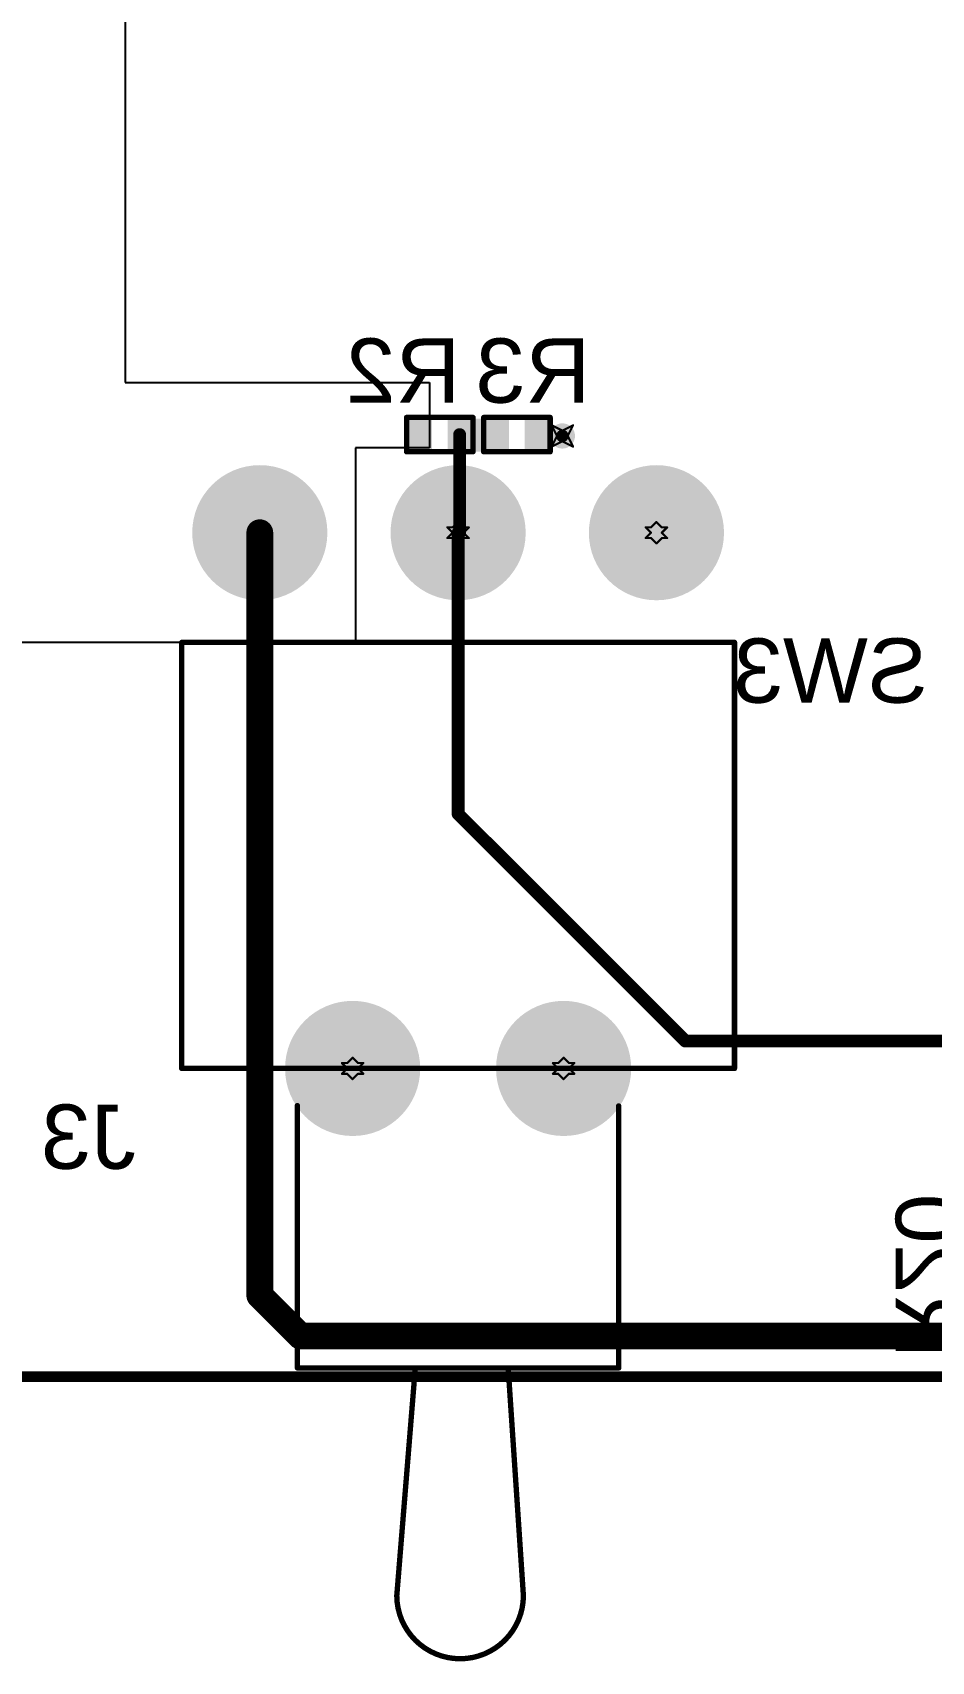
# Model space of a CAD drawing. Header units: inches. Extents: x -11 to 1110, y -7 to 455.
# Drawn here: x 648.91 to 670.21, y -6.75 to 31.86 of the extents above; entities that cross this region are included whole.
import ezdxf

# ---------------------------------------------------------------- set-up
doc = ezdxf.new("R2010")
doc.units = ezdxf.units.IN
for name, color, linetype in [('Board_outline', 216, 'Continuous'), ('Bottom Layer', 5, 'Continuous'), ('Bottom Overlay', 54, 'Continuous'), ('Bottom Paste', 16, 'Continuous'), ('Bottom Solder', 6, 'Continuous'), ('Drill Drawing', 1, 'Continuous'), ('Multi-Layer', 9, 'Continuous'), ('Pad Holes', 156, 'Continuous'), ('Top Layer', 1, 'Continuous'), ('Top Solder', 216, 'Continuous'), ('Via Holes', 16, 'Continuous')]:
    doc.layers.add(name, color=color, linetype=linetype)
doc.styles.add('Arial', font='', dxfattribs={"height": 0.2})
doc.styles.get('Arial').set_extended_font_data('Arial')

# ---------------------------------------------------------------- blocks, each defined once
blk = doc.blocks.new('MT_0_102_C003_N003_RS__B_9')
at = {"layer": 'Bottom Layer'}
h = blk.add_hatch(color=5, dxfattribs=at)
edge = h.paths.add_edge_path()
edge.add_arc((-2.499868, 6.35), 1.49999954, 0, 360)
h = blk.add_hatch(color=5, dxfattribs=at)
edge = h.paths.add_edge_path()
edge.add_arc((2.500122, 6.35), 1.49999954, 0, 360)
h = blk.add_hatch(color=5, dxfattribs=at)
edge = h.paths.add_edge_path()
edge.add_arc((-4.700016, -6.35), 1.49999954, 0, 360)
h = blk.add_hatch(color=5, dxfattribs=at)
edge = h.paths.add_edge_path()
edge.add_arc((0, -6.35), 1.49999954, 0, 360)
h = blk.add_hatch(color=5, dxfattribs=at)
edge = h.paths.add_edge_path()
edge.add_arc((4.700016, -6.35), 1.49999954, 0, 360)
at = {"layer": 'Bottom Solder'}
h = blk.add_hatch(color=6, dxfattribs=at)
edge = h.paths.add_edge_path()
edge.add_arc((-2.499868, 6.35), 1.60159954, 0, 360)
h = blk.add_hatch(color=6, dxfattribs=at)
edge = h.paths.add_edge_path()
edge.add_arc((2.500122, 6.35), 1.60159954, 0, 360)
h = blk.add_hatch(color=6, dxfattribs=at)
edge = h.paths.add_edge_path()
edge.add_arc((-4.700016, -6.35), 1.60159954, 0, 360)
h = blk.add_hatch(color=6, dxfattribs=at)
edge = h.paths.add_edge_path()
edge.add_arc((0, -6.35), 1.60159954, 0, 360)
h = blk.add_hatch(color=6, dxfattribs=at)
edge = h.paths.add_edge_path()
edge.add_arc((4.700016, -6.35), 1.60159954, 0, 360)
at = {"layer": 'Multi-Layer'}
h = blk.add_hatch(color=9, dxfattribs=at)
edge = h.paths.add_edge_path()
edge.add_arc((-2.499868, 6.35), 1.49999954, 0, 360)
h = blk.add_hatch(color=9, dxfattribs=at)
edge = h.paths.add_edge_path()
edge.add_arc((2.500122, 6.35), 1.49999954, 0, 360)
h = blk.add_hatch(color=9, dxfattribs=at)
edge = h.paths.add_edge_path()
edge.add_arc((-4.700016, -6.35), 1.49999954, 0, 360)
h = blk.add_hatch(color=9, dxfattribs=at)
edge = h.paths.add_edge_path()
edge.add_arc((0, -6.35), 1.49999954, 0, 360)
h = blk.add_hatch(color=9, dxfattribs=at)
edge = h.paths.add_edge_path()
edge.add_arc((4.700016, -6.35), 1.49999954, 0, 360)
at = {"layer": 'Pad Holes'}
h = blk.add_hatch(color=7, dxfattribs=at)
edge = h.paths.add_edge_path()
edge.add_arc((-2.499995, 6.35), 0.9500107999999999, 0, 360)
h = blk.add_hatch(color=7, dxfattribs=at)
edge = h.paths.add_edge_path()
edge.add_arc((2.499995, 6.35), 0.9500107999999999, 0, 360)
h = blk.add_hatch(color=7, dxfattribs=at)
edge = h.paths.add_edge_path()
edge.add_arc((-4.6999906, -6.35), 0.9500107999999999, 0, 360)
h = blk.add_hatch(color=7, dxfattribs=at)
edge = h.paths.add_edge_path()
edge.add_arc((0, -6.35), 0.9500107999999999, 0, 360)
h = blk.add_hatch(color=7, dxfattribs=at)
edge = h.paths.add_edge_path()
edge.add_arc((4.6999906, -6.35), 0.9500107999999999, 0, 360)
at = {"layer": 'Top Layer'}
h = blk.add_hatch(color=1, dxfattribs=at)
edge = h.paths.add_edge_path()
edge.add_arc((-2.499868, 6.35), 1.49999954, 0, 360)
h = blk.add_hatch(color=1, dxfattribs=at)
edge = h.paths.add_edge_path()
edge.add_arc((2.500122, 6.35), 1.49999954, 0, 360)
h = blk.add_hatch(color=1, dxfattribs=at)
edge = h.paths.add_edge_path()
edge.add_arc((-4.700016, -6.35), 1.49999954, 0, 360)
h = blk.add_hatch(color=1, dxfattribs=at)
edge = h.paths.add_edge_path()
edge.add_arc((0, -6.35), 1.49999954, 0, 360)
h = blk.add_hatch(color=1, dxfattribs=at)
edge = h.paths.add_edge_path()
edge.add_arc((4.700016, -6.35), 1.49999954, 0, 360)
at = {"layer": 'Top Solder'}
h = blk.add_hatch(color=216, dxfattribs=at)
edge = h.paths.add_edge_path()
edge.add_arc((-2.499868, 6.35), 1.60159954, 0, 360)
h = blk.add_hatch(color=216, dxfattribs=at)
edge = h.paths.add_edge_path()
edge.add_arc((2.500122, 6.35), 1.60159954, 0, 360)
h = blk.add_hatch(color=216, dxfattribs=at)
edge = h.paths.add_edge_path()
edge.add_arc((-4.700016, -6.35), 1.60159954, 0, 360)
h = blk.add_hatch(color=216, dxfattribs=at)
edge = h.paths.add_edge_path()
edge.add_arc((0, -6.35), 1.60159954, 0, 360)
h = blk.add_hatch(color=216, dxfattribs=at)
edge = h.paths.add_edge_path()
edge.add_arc((4.700016, -6.35), 1.60159954, 0, 360)
at = {"layer": 'Bottom Overlay'}
for points in [[(-1.5471394, 18.8500512, 0.127, 0.127, -0.9958964354201923), (1.453642, 18.849594, 0.127, 0.127, 0)], [(-1.1863578, 13.4500112, 0.127, 0.127, 0), (-1.5471394, 18.8500512, 0.127, 0.127, 0)], [(1.453642, 18.849594, 0.127, 0.127, 0), (1.014984, 13.4500112, 0.127, 0.127, 0)], [(-3.805656599999999, 13.4500112, 0.127, 0.127, 0), (-3.805656599999999, 7.2398636, 0.127, 0.127, 0)], [(3.81, 13.4500112, 0.127, 0.127, 0), (-3.805656599999999, 13.4500112, 0.127, 0.127, 0)], [(3.81, 13.4500112, 0.127, 0.127, 0), (3.81, 7.233361199999999, 0.127, 0.127, 0)], [(6.5499996, 6.35, 0.127, 0.127, 0), (-6.5499996, 6.35, 0.127, 0.127, 0)], [(-6.5499996, 6.35, 0.127, 0.127, 0), (-6.5499996, -3.750005199999999, 0.127, 0.127, 0)], [(6.5499996, 6.35, 0.127, 0.127, 0), (6.5499996, -3.750005199999999, 0.127, 0.127, 0)], [(6.5499996, -3.750005199999999, 0.127, 0.127, 0), (-6.5499996, -3.750005199999999, 0.127, 0.127, 0)]]:
    blk.add_lwpolyline(points, format="xyseb", dxfattribs=at)
for points in [[(-1.5788894, 18.8500512, 0.0635, 0.0635, 1), (-1.5153894, 18.8500512, 0.0635, 0.0635, 1)], [(-1.5788894, 18.8500512, 0.0635, 0.0635, 1), (-1.5153894, 18.8500512, 0.0635, 0.0635, 1)], [(1.421892, 18.849594, 0.0635, 0.0635, 1), (1.485392, 18.849594, 0.0635, 0.0635, 1)], [(1.421892, 18.849594, 0.0635, 0.0635, 1), (1.485392, 18.849594, 0.0635, 0.0635, 1)], [(-3.8374066, 13.4500112, 0.0635, 0.0635, 1), (-3.7739066, 13.4500112, 0.0635, 0.0635, 1)], [(-3.8374066, 13.4500112, 0.0635, 0.0635, 1), (-3.7739066, 13.4500112, 0.0635, 0.0635, 1)], [(-1.2181078, 13.4500112, 0.0635, 0.0635, 1), (-1.1546078, 13.4500112, 0.0635, 0.0635, 1)], [(0.9832339999999999, 13.4500112, 0.0635, 0.0635, 1), (1.046734, 13.4500112, 0.0635, 0.0635, 1)], [(3.778249999999999, 13.4500112, 0.0635, 0.0635, 1), (3.84175, 13.4500112, 0.0635, 0.0635, 1)], [(3.778249999999999, 13.4500112, 0.0635, 0.0635, 1), (3.84175, 13.4500112, 0.0635, 0.0635, 1)], [(-3.8374066, 7.2398636, 0.0635, 0.0635, 1), (-3.7739066, 7.2398636, 0.0635, 0.0635, 1)], [(3.778249999999999, 7.233361199999999, 0.0635, 0.0635, 1), (3.84175, 7.233361199999999, 0.0635, 0.0635, 1)], [(-6.5817496, 6.35, 0.0635, 0.0635, 1), (-6.5182496, 6.35, 0.0635, 0.0635, 1)], [(-6.5817496, 6.35, 0.0635, 0.0635, 1), (-6.5182496, 6.35, 0.0635, 0.0635, 1)], [(6.5182496, 6.35, 0.0635, 0.0635, 1), (6.5817496, 6.35, 0.0635, 0.0635, 1)], [(6.5182496, 6.35, 0.0635, 0.0635, 1), (6.5817496, 6.35, 0.0635, 0.0635, 1)], [(-6.5817496, -3.750005199999999, 0.0635, 0.0635, 1), (-6.5182496, -3.750005199999999, 0.0635, 0.0635, 1)], [(-6.5817496, -3.750005199999999, 0.0635, 0.0635, 1), (-6.5182496, -3.750005199999999, 0.0635, 0.0635, 1)], [(6.5182496, -3.750005199999999, 0.0635, 0.0635, 1), (6.5817496, -3.750005199999999, 0.0635, 0.0635, 1)], [(6.5182496, -3.750005199999999, 0.0635, 0.0635, 1), (6.5817496, -3.750005199999999, 0.0635, 0.0635, 1)]]:
    blk.add_lwpolyline(points, format="xyseb", close=True, dxfattribs=at)
blk = doc.blocks.new('R___0402_B_41')
at = {"layer": 'Bottom Layer'}
for points in [[(-0.2412999999999999, 0.3174999999999999), (-0.2413000000000001, -0.3175), (-0.6985, -0.3174999999999999), (-0.6985, 0.3175)], [(0.6985, 0.3174999999999999), (0.6985, -0.3175), (0.2412999999999999, -0.3174999999999999), (0.2413000000000001, 0.3175)]]:
    blk.add_hatch(color=5, dxfattribs=at).paths.add_polyline_path(points)
at = {"layer": 'Bottom Paste'}
for points in [[(-0.2412999999999999, 0.3174999999999999), (-0.2413000000000001, -0.3175), (-0.6985, -0.3174999999999999), (-0.6985, 0.3175)], [(0.6985, 0.3174999999999999), (0.6985, -0.3175), (0.2412999999999999, -0.3174999999999999), (0.2413000000000001, 0.3175)]]:
    blk.add_hatch(color=16, dxfattribs=at).paths.add_polyline_path(points)
at = {"layer": 'Bottom Solder'}
for points in [[(-0.1862988399999999, 0.3725011599999999), (-0.18629884, -0.3725011600000001), (-0.75350116, -0.3725011599999999), (-0.75350116, 0.3725011600000001)], [(0.75350116, 0.3725011599999999), (0.75350116, -0.3725011600000001), (0.1862988399999999, -0.3725011599999999), (0.18629884, 0.3725011600000001)]]:
    blk.add_hatch(color=6, dxfattribs=at).paths.add_polyline_path(points)
at = {"layer": 'Bottom Overlay'}
for points in [[(-0.7874, 0.4064, 0.127, 0.127, 0), (0.7874, 0.4064, 0.127, 0.127, 0)], [(-0.7874, -0.4064, 0.127, 0.127, 0), (-0.7874, 0.4064, 0.127, 0.127, 0)], [(-0.8128, 0.4318, 0.0032258, 0.0032258, 0), (0.8128, 0.4318, 0.0032258, 0.0032258, 0)], [(0.7874, -0.4064, 0.127, 0.127, 0), (0.7874, 0.4064, 0.127, 0.127, 0)], [(-0.7874, -0.4064, 0.127, 0.127, 0), (0.7874, -0.4064, 0.127, 0.127, 0)]]:
    blk.add_lwpolyline(points, format="xyseb", dxfattribs=at)
for points in [[(-0.8191499999999999, 0.4064, 0.0635, 0.0635, 1), (-0.7556499999999999, 0.4064, 0.0635, 0.0635, 1)], [(-0.8191499999999999, 0.4064, 0.0635, 0.0635, 1), (-0.7556499999999999, 0.4064, 0.0635, 0.0635, 1)], [(-0.81360518, 0.4318, 0.0016129, 0.0016129, 1), (-0.8119948199999999, 0.4318, 0.0016129, 0.0016129, 1)], [(0.7556499999999999, 0.4064, 0.0635, 0.0635, 1), (0.8191499999999999, 0.4064, 0.0635, 0.0635, 1)], [(0.7556499999999999, 0.4064, 0.0635, 0.0635, 1), (0.8191499999999999, 0.4064, 0.0635, 0.0635, 1)], [(0.8119948199999999, 0.4318, 0.0016129, 0.0016129, 1), (0.81360518, 0.4318, 0.0016129, 0.0016129, 1)], [(-0.8191499999999999, -0.4064, 0.0635, 0.0635, 1), (-0.7556499999999999, -0.4064, 0.0635, 0.0635, 1)], [(-0.8191499999999999, -0.4064, 0.0635, 0.0635, 1), (-0.7556499999999999, -0.4064, 0.0635, 0.0635, 1)], [(0.7556499999999999, -0.4064, 0.0635, 0.0635, 1), (0.8191499999999999, -0.4064, 0.0635, 0.0635, 1)], [(0.7556499999999999, -0.4064, 0.0635, 0.0635, 1), (0.8191499999999999, -0.4064, 0.0635, 0.0635, 1)]]:
    blk.add_lwpolyline(points, format="xyseb", close=True, dxfattribs=at)
blk = doc.blocks.new('R___0402_B_42')
at = {"layer": 'Bottom Layer'}
for points in [[(-0.2412999999999999, 0.3174999999999999), (-0.2413000000000001, -0.3175), (-0.6985, -0.3174999999999999), (-0.6985, 0.3175)], [(0.6985, 0.3174999999999999), (0.6985, -0.3175), (0.2412999999999999, -0.3174999999999999), (0.2413000000000001, 0.3175)]]:
    blk.add_hatch(color=5, dxfattribs=at).paths.add_polyline_path(points)
at = {"layer": 'Bottom Paste'}
for points in [[(-0.2412999999999999, 0.3174999999999999), (-0.2413000000000001, -0.3175), (-0.6985, -0.3174999999999999), (-0.6985, 0.3175)], [(0.6985, 0.3174999999999999), (0.6985, -0.3175), (0.2412999999999999, -0.3174999999999999), (0.2413000000000001, 0.3175)]]:
    blk.add_hatch(color=16, dxfattribs=at).paths.add_polyline_path(points)
at = {"layer": 'Bottom Solder'}
for points in [[(-0.1862988399999999, 0.3725011599999999), (-0.18629884, -0.3725011600000001), (-0.75350116, -0.3725011599999999), (-0.75350116, 0.3725011600000001)], [(0.75350116, 0.3725011599999999), (0.75350116, -0.3725011600000001), (0.1862988399999999, -0.3725011599999999), (0.18629884, 0.3725011600000001)]]:
    blk.add_hatch(color=6, dxfattribs=at).paths.add_polyline_path(points)
at = {"layer": 'Bottom Overlay'}
for points in [[(-0.7874, 0.4064, 0.127, 0.127, 0), (0.7874, 0.4064, 0.127, 0.127, 0)], [(-0.7874, -0.4064, 0.127, 0.127, 0), (-0.7874, 0.4064, 0.127, 0.127, 0)], [(-0.8128, 0.4318, 0.0032258, 0.0032258, 0), (0.8128, 0.4318, 0.0032258, 0.0032258, 0)], [(0.7874, -0.4064, 0.127, 0.127, 0), (0.7874, 0.4064, 0.127, 0.127, 0)], [(-0.7874, -0.4064, 0.127, 0.127, 0), (0.7874, -0.4064, 0.127, 0.127, 0)]]:
    blk.add_lwpolyline(points, format="xyseb", dxfattribs=at)
for points in [[(-0.8191499999999999, 0.4064, 0.0635, 0.0635, 1), (-0.7556499999999999, 0.4064, 0.0635, 0.0635, 1)], [(-0.8191499999999999, 0.4064, 0.0635, 0.0635, 1), (-0.7556499999999999, 0.4064, 0.0635, 0.0635, 1)], [(-0.81360518, 0.4318, 0.0016129, 0.0016129, 1), (-0.8119948199999999, 0.4318, 0.0016129, 0.0016129, 1)], [(0.7556499999999999, 0.4064, 0.0635, 0.0635, 1), (0.8191499999999999, 0.4064, 0.0635, 0.0635, 1)], [(0.7556499999999999, 0.4064, 0.0635, 0.0635, 1), (0.8191499999999999, 0.4064, 0.0635, 0.0635, 1)], [(0.8119948199999999, 0.4318, 0.0016129, 0.0016129, 1), (0.81360518, 0.4318, 0.0016129, 0.0016129, 1)], [(-0.8191499999999999, -0.4064, 0.0635, 0.0635, 1), (-0.7556499999999999, -0.4064, 0.0635, 0.0635, 1)], [(-0.8191499999999999, -0.4064, 0.0635, 0.0635, 1), (-0.7556499999999999, -0.4064, 0.0635, 0.0635, 1)], [(0.7556499999999999, -0.4064, 0.0635, 0.0635, 1), (0.8191499999999999, -0.4064, 0.0635, 0.0635, 1)], [(0.7556499999999999, -0.4064, 0.0635, 0.0635, 1), (0.8191499999999999, -0.4064, 0.0635, 0.0635, 1)]]:
    blk.add_lwpolyline(points, format="xyseb", close=True, dxfattribs=at)

msp = doc.modelspace()

# ---------------------------------------------------------------- hatches: boundary and pattern name
at = {"layer": 'Bottom Layer'}
msp.add_hatch(color=5, dxfattribs=at).paths.add_polyline_path([(658.7998, 21.92679892), (660.1714, 21.92679892), (660.1714, 22.7076), (658.7998, 22.7076)])
h = msp.add_hatch(color=5, dxfattribs=at)
edge = h.paths.add_edge_path()
edge.add_arc((661.4668, 22.3012), 0.2999994, 0, 360)
at = {"layer": 'Top Layer'}
h = msp.add_hatch(color=1, dxfattribs=at)
edge = h.paths.add_edge_path()
edge.add_arc((661.4668, 22.3012), 0.2999994, 0, 360)
at = {"layer": 'Via Holes'}
h = msp.add_hatch(color=7, dxfattribs=at)
edge = h.paths.add_edge_path()
edge.add_arc((661.4668, 22.3012), 0.1499997, 0, 360)

# ---------------------------------------------------------------- linework, layer by layer
at = {"layer": 'Board_outline'}
msp.add_lwpolyline([(0, 0, 0.254, 0.254, 0), (703.99999916, 0, 0.254, 0.254, 0)], format="xyseb", dxfattribs=at)
at = {"layer": 'Bottom Layer'}
for p, q in [((651.1036, 49.71534887999999), (651.1036, 23.75248234)), ((651.1036, 23.75248234), (651.1036, 23.5712)), ((651.1036, 23.5712), (658.302341, 23.5712)), ((658.302341, 23.5712), (658.3172380999999, 23.56823836)), ((658.3172380999999, 23.56823836), (658.32019974, 23.55334888)), ((658.32019974, 23.55334888), (658.32019974, 22.01569892)), ((658.32019974, 22.01569892), (656.5645999999999, 22.01569892)), ((656.5645999999999, 22.01569892), (656.5645999999999, 17.4252636)), ((658.32019974, 22.01569892), (658.32019974, 22.01569892)), ((656.54674888, 17.40740486), (647.38765874, 17.40740486)), ((656.56163836, 17.4103665), (656.54674888, 17.40740486)), ((656.5645999999999, 17.4252636), (656.56163836, 17.4103665))]:
    msp.add_line(p, q, dxfattribs=at)
for points in [[(659.03139974, 20.00739966, 0.3048, 0.3048, 0), (659.03139974, 22.33319892, 0.3048, 0.3048, 0)], [(658.9962004199999, 13.34179958, 0.3048, 0.3048, 0), (658.9962004199999, 20.00739966, 0.3048, 0.3048, 0)], [(658.9962004199999, 20.00739966, 0.3048, 0.3048, 0), (659.03139974, 20.00739966, 0.3048, 0.3048, 0)], [(658.9962004199999, 13.34179958, 0.3048, 0.3048, 0), (664.38087596, 7.95712404, 0.3048, 0.3048, 0)], [(664.38087596, 7.95712404, 0.3048, 0.3048, 0), (684.0332496599999, 7.95712404, 0.3048, 0.3048, 0)]]:
    msp.add_lwpolyline(points, format="xyseb", dxfattribs=at)
for points in [[(658.9551997399999, 22.33319892, 0.1524, 0.1524, 1), (659.10759974, 22.33319892, 0.1524, 0.1524, 1)], [(658.92000042, 20.00739966, 0.1524, 0.1524, 1), (659.0724004199999, 20.00739966, 0.1524, 0.1524, 1)], [(658.92000042, 20.00739966, 0.1524, 0.1524, 1), (659.0724004199999, 20.00739966, 0.1524, 0.1524, 1)], [(658.9551997399999, 20.00739966, 0.1524, 0.1524, 1), (659.10759974, 20.00739966, 0.1524, 0.1524, 1)], [(658.9551997399999, 20.00739966, 0.1524, 0.1524, 1), (659.10759974, 20.00739966, 0.1524, 0.1524, 1)], [(658.92000042, 13.34179958, 0.1524, 0.1524, 1), (659.0724004199999, 13.34179958, 0.1524, 0.1524, 1)], [(658.92000042, 13.34179958, 0.1524, 0.1524, 1), (659.0724004199999, 13.34179958, 0.1524, 0.1524, 1)], [(664.3046759599999, 7.95712404, 0.1524, 0.1524, 1), (664.45707596, 7.95712404, 0.1524, 0.1524, 1)], [(664.3046759599999, 7.95712404, 0.1524, 0.1524, 1), (664.45707596, 7.95712404, 0.1524, 0.1524, 1)]]:
    msp.add_lwpolyline(points, format="xyseb", close=True, dxfattribs=at)
at = {"layer": 'Drill Drawing'}
for points in [[(661.2128, 22.5552, 0.0508, 0.0508, 0), (661.4668, 22.4282, 0.0508, 0.0508, 0)], [(661.2128, 22.5552, 0.0508, 0.0508, 0), (661.3398, 22.3012, 0.0508, 0.0508, 0)], [(661.4668, 22.4282, 0.0508, 0.0508, 0), (661.7207999999999, 22.5552, 0.0508, 0.0508, 0)], [(661.5938, 22.3012, 0.0508, 0.0508, 0), (661.7207999999999, 22.5552, 0.0508, 0.0508, 0)], [(661.2128, 22.0472, 0.0508, 0.0508, 0), (661.3398, 22.3012, 0.0508, 0.0508, 0)], [(661.2128, 22.0472, 0.0508, 0.0508, 0), (661.4668, 22.1742, 0.0508, 0.0508, 0)], [(661.4668, 22.1742, 0.0508, 0.0508, 0), (661.7207999999999, 22.0472, 0.0508, 0.0508, 0)], [(661.5938, 22.3012, 0.0508, 0.0508, 0), (661.7207999999999, 22.0472, 0.0508, 0.0508, 0)], [(654.0422098199999, 20.13439966, 0.0508, 0.0508, 0), (654.16920982, 20.00739966, 0.0508, 0.0508, 0)], [(654.0422098199999, 20.13439966, 0.0508, 0.0508, 0), (654.16920982, 20.13439966, 0.0508, 0.0508, 0)], [(654.16920982, 20.13439966, 0.0508, 0.0508, 0), (654.29620982, 20.26139966, 0.0508, 0.0508, 0)], [(654.29620982, 20.26139966, 0.0508, 0.0508, 0), (654.42320982, 20.13439966, 0.0508, 0.0508, 0)], [(654.42320982, 20.13439966, 0.0508, 0.0508, 0), (654.55020982, 20.13439966, 0.0508, 0.0508, 0)], [(654.42320982, 20.00739966, 0.0508, 0.0508, 0), (654.55020982, 20.13439966, 0.0508, 0.0508, 0)], [(658.74220042, 20.13439966, 0.0508, 0.0508, 0), (658.86920042, 20.00739966, 0.0508, 0.0508, 0)], [(658.74220042, 20.13439966, 0.0508, 0.0508, 0), (658.86920042, 20.13439966, 0.0508, 0.0508, 0)], [(658.86920042, 20.13439966, 0.0508, 0.0508, 0), (658.9962004199999, 20.26139966, 0.0508, 0.0508, 0)], [(658.9962004199999, 20.26139966, 0.0508, 0.0508, 0), (659.12320042, 20.13439966, 0.0508, 0.0508, 0)], [(659.12320042, 20.13439966, 0.0508, 0.0508, 0), (659.2502004199999, 20.13439966, 0.0508, 0.0508, 0)], [(659.12320042, 20.00739966, 0.0508, 0.0508, 0), (659.2502004199999, 20.13439966, 0.0508, 0.0508, 0)], [(663.44219102, 20.13439966, 0.0508, 0.0508, 0), (663.56919102, 20.00739966, 0.0508, 0.0508, 0)], [(663.44219102, 20.13439966, 0.0508, 0.0508, 0), (663.56919102, 20.13439966, 0.0508, 0.0508, 0)], [(663.56919102, 20.13439966, 0.0508, 0.0508, 0), (663.69619102, 20.26139966, 0.0508, 0.0508, 0)], [(663.69619102, 20.26139966, 0.0508, 0.0508, 0), (663.82319102, 20.13439966, 0.0508, 0.0508, 0)], [(663.82319102, 20.13439966, 0.0508, 0.0508, 0), (663.9501910199999, 20.13439966, 0.0508, 0.0508, 0)], [(663.82319102, 20.00739966, 0.0508, 0.0508, 0), (663.9501910199999, 20.13439966, 0.0508, 0.0508, 0)], [(654.0422098199999, 19.88039966, 0.0508, 0.0508, 0), (654.16920982, 20.00739966, 0.0508, 0.0508, 0)], [(654.0422098199999, 19.88039966, 0.0508, 0.0508, 0), (654.16920982, 19.88039966, 0.0508, 0.0508, 0)], [(654.16920982, 19.88039966, 0.0508, 0.0508, 0), (654.29620982, 19.75339966, 0.0508, 0.0508, 0)], [(654.29620982, 19.75339966, 0.0508, 0.0508, 0), (654.42320982, 19.88039966, 0.0508, 0.0508, 0)], [(654.42320982, 20.00739966, 0.0508, 0.0508, 0), (654.55020982, 19.88039966, 0.0508, 0.0508, 0)], [(654.42320982, 19.88039966, 0.0508, 0.0508, 0), (654.55020982, 19.88039966, 0.0508, 0.0508, 0)], [(658.74220042, 19.88039966, 0.0508, 0.0508, 0), (658.86920042, 20.00739966, 0.0508, 0.0508, 0)], [(658.74220042, 19.88039966, 0.0508, 0.0508, 0), (658.86920042, 19.88039966, 0.0508, 0.0508, 0)], [(658.86920042, 19.88039966, 0.0508, 0.0508, 0), (658.9962004199999, 19.75339966, 0.0508, 0.0508, 0)], [(658.9962004199999, 19.75339966, 0.0508, 0.0508, 0), (659.12320042, 19.88039966, 0.0508, 0.0508, 0)], [(659.12320042, 20.00739966, 0.0508, 0.0508, 0), (659.2502004199999, 19.88039966, 0.0508, 0.0508, 0)], [(659.12320042, 19.88039966, 0.0508, 0.0508, 0), (659.2502004199999, 19.88039966, 0.0508, 0.0508, 0)], [(663.44219102, 19.88039966, 0.0508, 0.0508, 0), (663.56919102, 20.00739966, 0.0508, 0.0508, 0)], [(663.44219102, 19.88039966, 0.0508, 0.0508, 0), (663.56919102, 19.88039966, 0.0508, 0.0508, 0)], [(663.56919102, 19.88039966, 0.0508, 0.0508, 0), (663.69619102, 19.75339966, 0.0508, 0.0508, 0)], [(663.69619102, 19.75339966, 0.0508, 0.0508, 0), (663.82319102, 19.88039966, 0.0508, 0.0508, 0)], [(663.82319102, 20.00739966, 0.0508, 0.0508, 0), (663.9501910199999, 19.88039966, 0.0508, 0.0508, 0)], [(663.82319102, 19.88039966, 0.0508, 0.0508, 0), (663.9501910199999, 19.88039966, 0.0508, 0.0508, 0)], [(656.24220542, 7.434399659999999, 0.0508, 0.0508, 0), (656.36920542, 7.307399659999999, 0.0508, 0.0508, 0)], [(656.24220542, 7.434399659999999, 0.0508, 0.0508, 0), (656.36920542, 7.434399659999999, 0.0508, 0.0508, 0)], [(656.36920542, 7.434399659999999, 0.0508, 0.0508, 0), (656.4962054199999, 7.561399659999999, 0.0508, 0.0508, 0)], [(656.4962054199999, 7.561399659999999, 0.0508, 0.0508, 0), (656.62320542, 7.434399659999999, 0.0508, 0.0508, 0)], [(656.62320542, 7.434399659999999, 0.0508, 0.0508, 0), (656.75020542, 7.434399659999999, 0.0508, 0.0508, 0)], [(656.62320542, 7.307399659999999, 0.0508, 0.0508, 0), (656.75020542, 7.434399659999999, 0.0508, 0.0508, 0)], [(661.2421954199999, 7.434399659999999, 0.0508, 0.0508, 0), (661.36919542, 7.307399659999999, 0.0508, 0.0508, 0)], [(661.2421954199999, 7.434399659999999, 0.0508, 0.0508, 0), (661.36919542, 7.434399659999999, 0.0508, 0.0508, 0)], [(661.36919542, 7.434399659999999, 0.0508, 0.0508, 0), (661.4961954199999, 7.561399659999999, 0.0508, 0.0508, 0)], [(661.4961954199999, 7.561399659999999, 0.0508, 0.0508, 0), (661.62319542, 7.434399659999999, 0.0508, 0.0508, 0)], [(661.62319542, 7.434399659999999, 0.0508, 0.0508, 0), (661.75019542, 7.434399659999999, 0.0508, 0.0508, 0)], [(661.62319542, 7.307399659999999, 0.0508, 0.0508, 0), (661.75019542, 7.434399659999999, 0.0508, 0.0508, 0)], [(656.24220542, 7.18039966, 0.0508, 0.0508, 0), (656.36920542, 7.307399659999999, 0.0508, 0.0508, 0)], [(656.24220542, 7.18039966, 0.0508, 0.0508, 0), (656.36920542, 7.18039966, 0.0508, 0.0508, 0)], [(656.36920542, 7.18039966, 0.0508, 0.0508, 0), (656.4962054199999, 7.05339966, 0.0508, 0.0508, 0)], [(656.4962054199999, 7.05339966, 0.0508, 0.0508, 0), (656.62320542, 7.18039966, 0.0508, 0.0508, 0)], [(656.62320542, 7.307399659999999, 0.0508, 0.0508, 0), (656.75020542, 7.18039966, 0.0508, 0.0508, 0)], [(656.62320542, 7.18039966, 0.0508, 0.0508, 0), (656.75020542, 7.18039966, 0.0508, 0.0508, 0)], [(661.2421954199999, 7.18039966, 0.0508, 0.0508, 0), (661.36919542, 7.307399659999999, 0.0508, 0.0508, 0)], [(661.2421954199999, 7.18039966, 0.0508, 0.0508, 0), (661.36919542, 7.18039966, 0.0508, 0.0508, 0)], [(661.36919542, 7.18039966, 0.0508, 0.0508, 0), (661.4961954199999, 7.05339966, 0.0508, 0.0508, 0)], [(661.4961954199999, 7.05339966, 0.0508, 0.0508, 0), (661.62319542, 7.18039966, 0.0508, 0.0508, 0)], [(661.62319542, 7.307399659999999, 0.0508, 0.0508, 0), (661.75019542, 7.18039966, 0.0508, 0.0508, 0)], [(661.62319542, 7.18039966, 0.0508, 0.0508, 0), (661.75019542, 7.18039966, 0.0508, 0.0508, 0)]]:
    msp.add_lwpolyline(points, format="xyseb", dxfattribs=at)
for points in [[(661.2001, 22.5552, 0.0254, 0.0254, 1), (661.2254999999999, 22.5552, 0.0254, 0.0254, 1)], [(661.2001, 22.5552, 0.0254, 0.0254, 1), (661.2254999999999, 22.5552, 0.0254, 0.0254, 1)], [(661.4540999999999, 22.4282, 0.0254, 0.0254, 1), (661.4795, 22.4282, 0.0254, 0.0254, 1)], [(661.4540999999999, 22.4282, 0.0254, 0.0254, 1), (661.4795, 22.4282, 0.0254, 0.0254, 1)], [(661.7081, 22.5552, 0.0254, 0.0254, 1), (661.7334999999999, 22.5552, 0.0254, 0.0254, 1)], [(661.7081, 22.5552, 0.0254, 0.0254, 1), (661.7334999999999, 22.5552, 0.0254, 0.0254, 1)], [(661.2001, 22.0472, 0.0254, 0.0254, 1), (661.2254999999999, 22.0472, 0.0254, 0.0254, 1)], [(661.2001, 22.0472, 0.0254, 0.0254, 1), (661.2254999999999, 22.0472, 0.0254, 0.0254, 1)], [(661.3271, 22.3012, 0.0254, 0.0254, 1), (661.3525, 22.3012, 0.0254, 0.0254, 1)], [(661.3271, 22.3012, 0.0254, 0.0254, 1), (661.3525, 22.3012, 0.0254, 0.0254, 1)], [(661.4540999999999, 22.1742, 0.0254, 0.0254, 1), (661.4795, 22.1742, 0.0254, 0.0254, 1)], [(661.4540999999999, 22.1742, 0.0254, 0.0254, 1), (661.4795, 22.1742, 0.0254, 0.0254, 1)], [(661.5811, 22.3012, 0.0254, 0.0254, 1), (661.6065, 22.3012, 0.0254, 0.0254, 1)], [(661.5811, 22.3012, 0.0254, 0.0254, 1), (661.6065, 22.3012, 0.0254, 0.0254, 1)], [(661.7081, 22.0472, 0.0254, 0.0254, 1), (661.7334999999999, 22.0472, 0.0254, 0.0254, 1)], [(661.7081, 22.0472, 0.0254, 0.0254, 1), (661.7334999999999, 22.0472, 0.0254, 0.0254, 1)], [(654.02950982, 20.13439966, 0.0254, 0.0254, 1), (654.0549098199999, 20.13439966, 0.0254, 0.0254, 1)], [(654.02950982, 20.13439966, 0.0254, 0.0254, 1), (654.0549098199999, 20.13439966, 0.0254, 0.0254, 1)], [(654.15650982, 20.13439966, 0.0254, 0.0254, 1), (654.1819098199999, 20.13439966, 0.0254, 0.0254, 1)], [(654.15650982, 20.13439966, 0.0254, 0.0254, 1), (654.1819098199999, 20.13439966, 0.0254, 0.0254, 1)], [(654.28350982, 20.26139966, 0.0254, 0.0254, 1), (654.3089098199999, 20.26139966, 0.0254, 0.0254, 1)], [(654.28350982, 20.26139966, 0.0254, 0.0254, 1), (654.3089098199999, 20.26139966, 0.0254, 0.0254, 1)], [(654.4105098199999, 20.13439966, 0.0254, 0.0254, 1), (654.43590982, 20.13439966, 0.0254, 0.0254, 1)], [(654.4105098199999, 20.13439966, 0.0254, 0.0254, 1), (654.43590982, 20.13439966, 0.0254, 0.0254, 1)], [(654.53750982, 20.13439966, 0.0254, 0.0254, 1), (654.56290982, 20.13439966, 0.0254, 0.0254, 1)], [(654.53750982, 20.13439966, 0.0254, 0.0254, 1), (654.56290982, 20.13439966, 0.0254, 0.0254, 1)], [(658.72950042, 20.13439966, 0.0254, 0.0254, 1), (658.7549004199999, 20.13439966, 0.0254, 0.0254, 1)], [(658.72950042, 20.13439966, 0.0254, 0.0254, 1), (658.7549004199999, 20.13439966, 0.0254, 0.0254, 1)], [(658.85650042, 20.13439966, 0.0254, 0.0254, 1), (658.88190042, 20.13439966, 0.0254, 0.0254, 1)], [(658.85650042, 20.13439966, 0.0254, 0.0254, 1), (658.88190042, 20.13439966, 0.0254, 0.0254, 1)], [(658.9835004199999, 20.26139966, 0.0254, 0.0254, 1), (659.00890042, 20.26139966, 0.0254, 0.0254, 1)], [(658.9835004199999, 20.26139966, 0.0254, 0.0254, 1), (659.00890042, 20.26139966, 0.0254, 0.0254, 1)], [(659.1105004199999, 20.13439966, 0.0254, 0.0254, 1), (659.13590042, 20.13439966, 0.0254, 0.0254, 1)], [(659.1105004199999, 20.13439966, 0.0254, 0.0254, 1), (659.13590042, 20.13439966, 0.0254, 0.0254, 1)], [(659.23750042, 20.13439966, 0.0254, 0.0254, 1), (659.2629004199999, 20.13439966, 0.0254, 0.0254, 1)], [(659.23750042, 20.13439966, 0.0254, 0.0254, 1), (659.2629004199999, 20.13439966, 0.0254, 0.0254, 1)], [(663.42949102, 20.13439966, 0.0254, 0.0254, 1), (663.4548910199999, 20.13439966, 0.0254, 0.0254, 1)], [(663.42949102, 20.13439966, 0.0254, 0.0254, 1), (663.4548910199999, 20.13439966, 0.0254, 0.0254, 1)], [(663.55649102, 20.13439966, 0.0254, 0.0254, 1), (663.58189102, 20.13439966, 0.0254, 0.0254, 1)], [(663.55649102, 20.13439966, 0.0254, 0.0254, 1), (663.58189102, 20.13439966, 0.0254, 0.0254, 1)], [(663.6834910199999, 20.26139966, 0.0254, 0.0254, 1), (663.70889102, 20.26139966, 0.0254, 0.0254, 1)], [(663.6834910199999, 20.26139966, 0.0254, 0.0254, 1), (663.70889102, 20.26139966, 0.0254, 0.0254, 1)], [(663.81049102, 20.13439966, 0.0254, 0.0254, 1), (663.83589102, 20.13439966, 0.0254, 0.0254, 1)], [(663.81049102, 20.13439966, 0.0254, 0.0254, 1), (663.83589102, 20.13439966, 0.0254, 0.0254, 1)], [(663.93749102, 20.13439966, 0.0254, 0.0254, 1), (663.9628910199999, 20.13439966, 0.0254, 0.0254, 1)], [(663.93749102, 20.13439966, 0.0254, 0.0254, 1), (663.9628910199999, 20.13439966, 0.0254, 0.0254, 1)], [(654.02950982, 19.88039966, 0.0254, 0.0254, 1), (654.0549098199999, 19.88039966, 0.0254, 0.0254, 1)], [(654.02950982, 19.88039966, 0.0254, 0.0254, 1), (654.0549098199999, 19.88039966, 0.0254, 0.0254, 1)], [(654.15650982, 20.00739966, 0.0254, 0.0254, 1), (654.1819098199999, 20.00739966, 0.0254, 0.0254, 1)], [(654.15650982, 20.00739966, 0.0254, 0.0254, 1), (654.1819098199999, 20.00739966, 0.0254, 0.0254, 1)], [(654.15650982, 19.88039966, 0.0254, 0.0254, 1), (654.1819098199999, 19.88039966, 0.0254, 0.0254, 1)], [(654.15650982, 19.88039966, 0.0254, 0.0254, 1), (654.1819098199999, 19.88039966, 0.0254, 0.0254, 1)], [(654.28350982, 19.75339966, 0.0254, 0.0254, 1), (654.3089098199999, 19.75339966, 0.0254, 0.0254, 1)], [(654.28350982, 19.75339966, 0.0254, 0.0254, 1), (654.3089098199999, 19.75339966, 0.0254, 0.0254, 1)], [(654.4105098199999, 20.00739966, 0.0254, 0.0254, 1), (654.43590982, 20.00739966, 0.0254, 0.0254, 1)], [(654.4105098199999, 20.00739966, 0.0254, 0.0254, 1), (654.43590982, 20.00739966, 0.0254, 0.0254, 1)], [(654.4105098199999, 19.88039966, 0.0254, 0.0254, 1), (654.43590982, 19.88039966, 0.0254, 0.0254, 1)], [(654.4105098199999, 19.88039966, 0.0254, 0.0254, 1), (654.43590982, 19.88039966, 0.0254, 0.0254, 1)], [(654.53750982, 19.88039966, 0.0254, 0.0254, 1), (654.56290982, 19.88039966, 0.0254, 0.0254, 1)], [(654.53750982, 19.88039966, 0.0254, 0.0254, 1), (654.56290982, 19.88039966, 0.0254, 0.0254, 1)], [(658.72950042, 19.88039966, 0.0254, 0.0254, 1), (658.7549004199999, 19.88039966, 0.0254, 0.0254, 1)], [(658.72950042, 19.88039966, 0.0254, 0.0254, 1), (658.7549004199999, 19.88039966, 0.0254, 0.0254, 1)], [(658.85650042, 20.00739966, 0.0254, 0.0254, 1), (658.88190042, 20.00739966, 0.0254, 0.0254, 1)], [(658.85650042, 20.00739966, 0.0254, 0.0254, 1), (658.88190042, 20.00739966, 0.0254, 0.0254, 1)], [(658.85650042, 19.88039966, 0.0254, 0.0254, 1), (658.88190042, 19.88039966, 0.0254, 0.0254, 1)], [(658.85650042, 19.88039966, 0.0254, 0.0254, 1), (658.88190042, 19.88039966, 0.0254, 0.0254, 1)], [(658.9835004199999, 19.75339966, 0.0254, 0.0254, 1), (659.00890042, 19.75339966, 0.0254, 0.0254, 1)], [(658.9835004199999, 19.75339966, 0.0254, 0.0254, 1), (659.00890042, 19.75339966, 0.0254, 0.0254, 1)], [(659.1105004199999, 20.00739966, 0.0254, 0.0254, 1), (659.13590042, 20.00739966, 0.0254, 0.0254, 1)], [(659.1105004199999, 20.00739966, 0.0254, 0.0254, 1), (659.13590042, 20.00739966, 0.0254, 0.0254, 1)], [(659.1105004199999, 19.88039966, 0.0254, 0.0254, 1), (659.13590042, 19.88039966, 0.0254, 0.0254, 1)], [(659.1105004199999, 19.88039966, 0.0254, 0.0254, 1), (659.13590042, 19.88039966, 0.0254, 0.0254, 1)], [(659.23750042, 19.88039966, 0.0254, 0.0254, 1), (659.2629004199999, 19.88039966, 0.0254, 0.0254, 1)], [(659.23750042, 19.88039966, 0.0254, 0.0254, 1), (659.2629004199999, 19.88039966, 0.0254, 0.0254, 1)], [(663.42949102, 19.88039966, 0.0254, 0.0254, 1), (663.4548910199999, 19.88039966, 0.0254, 0.0254, 1)], [(663.42949102, 19.88039966, 0.0254, 0.0254, 1), (663.4548910199999, 19.88039966, 0.0254, 0.0254, 1)], [(663.55649102, 20.00739966, 0.0254, 0.0254, 1), (663.58189102, 20.00739966, 0.0254, 0.0254, 1)], [(663.55649102, 20.00739966, 0.0254, 0.0254, 1), (663.58189102, 20.00739966, 0.0254, 0.0254, 1)], [(663.55649102, 19.88039966, 0.0254, 0.0254, 1), (663.58189102, 19.88039966, 0.0254, 0.0254, 1)], [(663.55649102, 19.88039966, 0.0254, 0.0254, 1), (663.58189102, 19.88039966, 0.0254, 0.0254, 1)], [(663.6834910199999, 19.75339966, 0.0254, 0.0254, 1), (663.70889102, 19.75339966, 0.0254, 0.0254, 1)], [(663.6834910199999, 19.75339966, 0.0254, 0.0254, 1), (663.70889102, 19.75339966, 0.0254, 0.0254, 1)], [(663.81049102, 20.00739966, 0.0254, 0.0254, 1), (663.83589102, 20.00739966, 0.0254, 0.0254, 1)], [(663.81049102, 20.00739966, 0.0254, 0.0254, 1), (663.83589102, 20.00739966, 0.0254, 0.0254, 1)], [(663.81049102, 19.88039966, 0.0254, 0.0254, 1), (663.83589102, 19.88039966, 0.0254, 0.0254, 1)], [(663.81049102, 19.88039966, 0.0254, 0.0254, 1), (663.83589102, 19.88039966, 0.0254, 0.0254, 1)], [(663.93749102, 19.88039966, 0.0254, 0.0254, 1), (663.9628910199999, 19.88039966, 0.0254, 0.0254, 1)], [(663.93749102, 19.88039966, 0.0254, 0.0254, 1), (663.9628910199999, 19.88039966, 0.0254, 0.0254, 1)], [(656.2295054199999, 7.434399659999999, 0.0254, 0.0254, 1), (656.25490542, 7.434399659999999, 0.0254, 0.0254, 1)], [(656.2295054199999, 7.434399659999999, 0.0254, 0.0254, 1), (656.25490542, 7.434399659999999, 0.0254, 0.0254, 1)], [(656.35650542, 7.434399659999999, 0.0254, 0.0254, 1), (656.38190542, 7.434399659999999, 0.0254, 0.0254, 1)], [(656.35650542, 7.434399659999999, 0.0254, 0.0254, 1), (656.38190542, 7.434399659999999, 0.0254, 0.0254, 1)], [(656.48350542, 7.561399659999999, 0.0254, 0.0254, 1), (656.5089054199999, 7.561399659999999, 0.0254, 0.0254, 1)], [(656.48350542, 7.561399659999999, 0.0254, 0.0254, 1), (656.5089054199999, 7.561399659999999, 0.0254, 0.0254, 1)], [(656.61050542, 7.434399659999999, 0.0254, 0.0254, 1), (656.63590542, 7.434399659999999, 0.0254, 0.0254, 1)], [(656.61050542, 7.434399659999999, 0.0254, 0.0254, 1), (656.63590542, 7.434399659999999, 0.0254, 0.0254, 1)], [(656.7375054199999, 7.434399659999999, 0.0254, 0.0254, 1), (656.7629054199999, 7.434399659999999, 0.0254, 0.0254, 1)], [(656.7375054199999, 7.434399659999999, 0.0254, 0.0254, 1), (656.7629054199999, 7.434399659999999, 0.0254, 0.0254, 1)], [(661.2294954199999, 7.434399659999999, 0.0254, 0.0254, 1), (661.25489542, 7.434399659999999, 0.0254, 0.0254, 1)], [(661.2294954199999, 7.434399659999999, 0.0254, 0.0254, 1), (661.25489542, 7.434399659999999, 0.0254, 0.0254, 1)], [(661.35649542, 7.434399659999999, 0.0254, 0.0254, 1), (661.38189542, 7.434399659999999, 0.0254, 0.0254, 1)], [(661.35649542, 7.434399659999999, 0.0254, 0.0254, 1), (661.38189542, 7.434399659999999, 0.0254, 0.0254, 1)], [(661.4834954199999, 7.561399659999999, 0.0254, 0.0254, 1), (661.5088954199999, 7.561399659999999, 0.0254, 0.0254, 1)], [(661.4834954199999, 7.561399659999999, 0.0254, 0.0254, 1), (661.5088954199999, 7.561399659999999, 0.0254, 0.0254, 1)], [(661.61049542, 7.434399659999999, 0.0254, 0.0254, 1), (661.6358954199999, 7.434399659999999, 0.0254, 0.0254, 1)], [(661.61049542, 7.434399659999999, 0.0254, 0.0254, 1), (661.6358954199999, 7.434399659999999, 0.0254, 0.0254, 1)], [(661.73749542, 7.434399659999999, 0.0254, 0.0254, 1), (661.76289542, 7.434399659999999, 0.0254, 0.0254, 1)], [(661.73749542, 7.434399659999999, 0.0254, 0.0254, 1), (661.76289542, 7.434399659999999, 0.0254, 0.0254, 1)], [(656.2295054199999, 7.18039966, 0.0254, 0.0254, 1), (656.25490542, 7.18039966, 0.0254, 0.0254, 1)], [(656.2295054199999, 7.18039966, 0.0254, 0.0254, 1), (656.25490542, 7.18039966, 0.0254, 0.0254, 1)], [(656.35650542, 7.307399659999999, 0.0254, 0.0254, 1), (656.38190542, 7.307399659999999, 0.0254, 0.0254, 1)], [(656.35650542, 7.307399659999999, 0.0254, 0.0254, 1), (656.38190542, 7.307399659999999, 0.0254, 0.0254, 1)], [(656.35650542, 7.18039966, 0.0254, 0.0254, 1), (656.38190542, 7.18039966, 0.0254, 0.0254, 1)], [(656.35650542, 7.18039966, 0.0254, 0.0254, 1), (656.38190542, 7.18039966, 0.0254, 0.0254, 1)], [(656.48350542, 7.05339966, 0.0254, 0.0254, 1), (656.5089054199999, 7.05339966, 0.0254, 0.0254, 1)], [(656.48350542, 7.05339966, 0.0254, 0.0254, 1), (656.5089054199999, 7.05339966, 0.0254, 0.0254, 1)], [(656.61050542, 7.307399659999999, 0.0254, 0.0254, 1), (656.63590542, 7.307399659999999, 0.0254, 0.0254, 1)], [(656.61050542, 7.307399659999999, 0.0254, 0.0254, 1), (656.63590542, 7.307399659999999, 0.0254, 0.0254, 1)], [(656.61050542, 7.18039966, 0.0254, 0.0254, 1), (656.63590542, 7.18039966, 0.0254, 0.0254, 1)], [(656.61050542, 7.18039966, 0.0254, 0.0254, 1), (656.63590542, 7.18039966, 0.0254, 0.0254, 1)], [(656.7375054199999, 7.18039966, 0.0254, 0.0254, 1), (656.7629054199999, 7.18039966, 0.0254, 0.0254, 1)], [(656.7375054199999, 7.18039966, 0.0254, 0.0254, 1), (656.7629054199999, 7.18039966, 0.0254, 0.0254, 1)], [(661.2294954199999, 7.18039966, 0.0254, 0.0254, 1), (661.25489542, 7.18039966, 0.0254, 0.0254, 1)], [(661.2294954199999, 7.18039966, 0.0254, 0.0254, 1), (661.25489542, 7.18039966, 0.0254, 0.0254, 1)], [(661.35649542, 7.307399659999999, 0.0254, 0.0254, 1), (661.38189542, 7.307399659999999, 0.0254, 0.0254, 1)], [(661.35649542, 7.307399659999999, 0.0254, 0.0254, 1), (661.38189542, 7.307399659999999, 0.0254, 0.0254, 1)], [(661.35649542, 7.18039966, 0.0254, 0.0254, 1), (661.38189542, 7.18039966, 0.0254, 0.0254, 1)], [(661.35649542, 7.18039966, 0.0254, 0.0254, 1), (661.38189542, 7.18039966, 0.0254, 0.0254, 1)], [(661.4834954199999, 7.05339966, 0.0254, 0.0254, 1), (661.5088954199999, 7.05339966, 0.0254, 0.0254, 1)], [(661.4834954199999, 7.05339966, 0.0254, 0.0254, 1), (661.5088954199999, 7.05339966, 0.0254, 0.0254, 1)], [(661.61049542, 7.307399659999999, 0.0254, 0.0254, 1), (661.6358954199999, 7.307399659999999, 0.0254, 0.0254, 1)], [(661.61049542, 7.307399659999999, 0.0254, 0.0254, 1), (661.6358954199999, 7.307399659999999, 0.0254, 0.0254, 1)], [(661.61049542, 7.18039966, 0.0254, 0.0254, 1), (661.6358954199999, 7.18039966, 0.0254, 0.0254, 1)], [(661.61049542, 7.18039966, 0.0254, 0.0254, 1), (661.6358954199999, 7.18039966, 0.0254, 0.0254, 1)], [(661.73749542, 7.18039966, 0.0254, 0.0254, 1), (661.76289542, 7.18039966, 0.0254, 0.0254, 1)], [(661.73749542, 7.18039966, 0.0254, 0.0254, 1), (661.76289542, 7.18039966, 0.0254, 0.0254, 1)]]:
    msp.add_lwpolyline(points, format="xyseb", close=True, dxfattribs=at)
at = {"layer": 'Top Layer'}
for points in [[(654.29618442, 20.00737426, 0.635, 0.635, 0), (654.29620982, 20.00739966, 0.635, 0.635, 0)], [(654.29618442, 1.9247104, 0.635, 0.635, 0), (654.29618442, 20.00737426, 0.635, 0.635, 0)], [(654.29618442, 1.9247104, 0.635, 0.635, 0), (655.2556948199999, 0.9652, 0.635, 0.635, 0)], [(655.2556948199999, 0.9652, 0.635, 0.635, 0), (670.7123999999999, 0.9652, 0.635, 0.635, 0)]]:
    msp.add_lwpolyline(points, format="xyseb", dxfattribs=at)
for points in [[(654.13743442, 20.00737426, 0.3175, 0.3175, 1), (654.45493442, 20.00737426, 0.3175, 0.3175, 1)], [(654.13743442, 20.00737426, 0.3175, 0.3175, 1), (654.45493442, 20.00737426, 0.3175, 0.3175, 1)], [(654.13745982, 20.00739966, 0.3175, 0.3175, 1), (654.45495982, 20.00739966, 0.3175, 0.3175, 1)], [(654.13743442, 1.9247104, 0.3175, 0.3175, 1), (654.45493442, 1.9247104, 0.3175, 0.3175, 1)], [(654.13743442, 1.9247104, 0.3175, 0.3175, 1), (654.45493442, 1.9247104, 0.3175, 0.3175, 1)], [(655.09694482, 0.9652, 0.3175, 0.3175, 1), (655.41444482, 0.9652, 0.3175, 0.3175, 1)], [(655.09694482, 0.9652, 0.3175, 0.3175, 1), (655.41444482, 0.9652, 0.3175, 0.3175, 1)]]:
    msp.add_lwpolyline(points, format="xyseb", close=True, dxfattribs=at)

# ---------------------------------------------------------------- block references
for name, p in [('R___0402_B_42', (658.5614997399999, 22.33319892)), ('R___0402_B_41', (660.3902997399999, 22.33319892))]:
    msp.add_blockref(name, p)
at = {"rotation": 180}
msp.add_blockref('MT_0_102_C003_N003_RS__B_9', (658.9962004199999, 13.65739966), dxfattribs=at)

# ---------------------------------------------------------------- texts
at = {"layer": 'Bottom Overlay', "style": 'Arial', "text_generation_flag": 2}
for s, p in [('R2', (659.05338852, 23.08884638)), ('R3', (662.12678852, 23.08884638)), ('SW3', (670.12754214, 15.97684638)), ('J3', (651.35718852, 4.92784638))]:
    msp.add_text(s, height=1.524, dxfattribs=at).set_placement(p)
msp.add_text('R20', height=1.524, rotation=270, dxfattribs=at).set_placement((669.3664489199999, 0.43245532))

doc.saveas('drawing.dxf')
